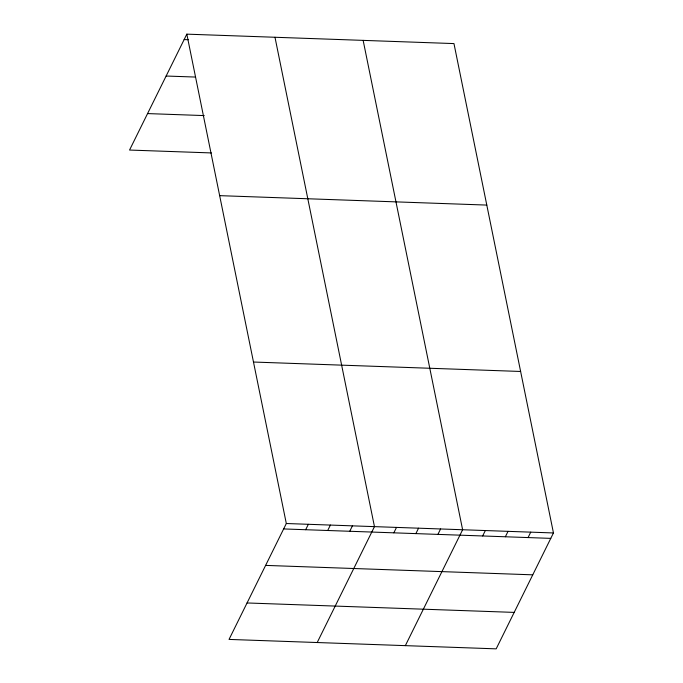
<?xml version="1.0" encoding="UTF-8"?>
<svg xmlns="http://www.w3.org/2000/svg" width="683" height="683" viewBox="0 0 683 683"><rect width="100%" height="100%" fill="white"/><g stroke="black" fill="none" stroke-linecap="round" stroke-linejoin="round"><path stroke-width="1.02" d="M186.826 34.15L286.314 523.519L229.036 639.416L496.174 648.85L553.452 532.953L453.964 43.584L186.826 34.15L129.548 150.047L211.406 152.932M305.668 529.718L308.349 524.305M327.712 530.495L330.393 525.082M349.747 531.28L352.428 525.859M317.194 642.532L374.463 526.636L274.984 37.266M393.826 532.834L396.507 527.413M415.87 533.611L418.542 528.19M437.905 534.388L440.586 528.975M405.343 645.64L462.622 529.752L363.143 40.374M482.65 535.967L485.331 530.554M505.36 536.77L508.041 531.357M528.07 537.572L530.742 532.151M184.145 39.571L188.346 39.716M166.131 76.026L195.517 77.059M147.562 113.583L204.234 115.589M219.653 195.645L486.8 205.079M253.478 362.033L520.625 371.467M286.314 523.519L553.452 532.953M283.633 528.941L550.771 538.375M265.61 565.396L532.757 574.83M247.05 602.961L514.197 612.395"/></g></svg>
